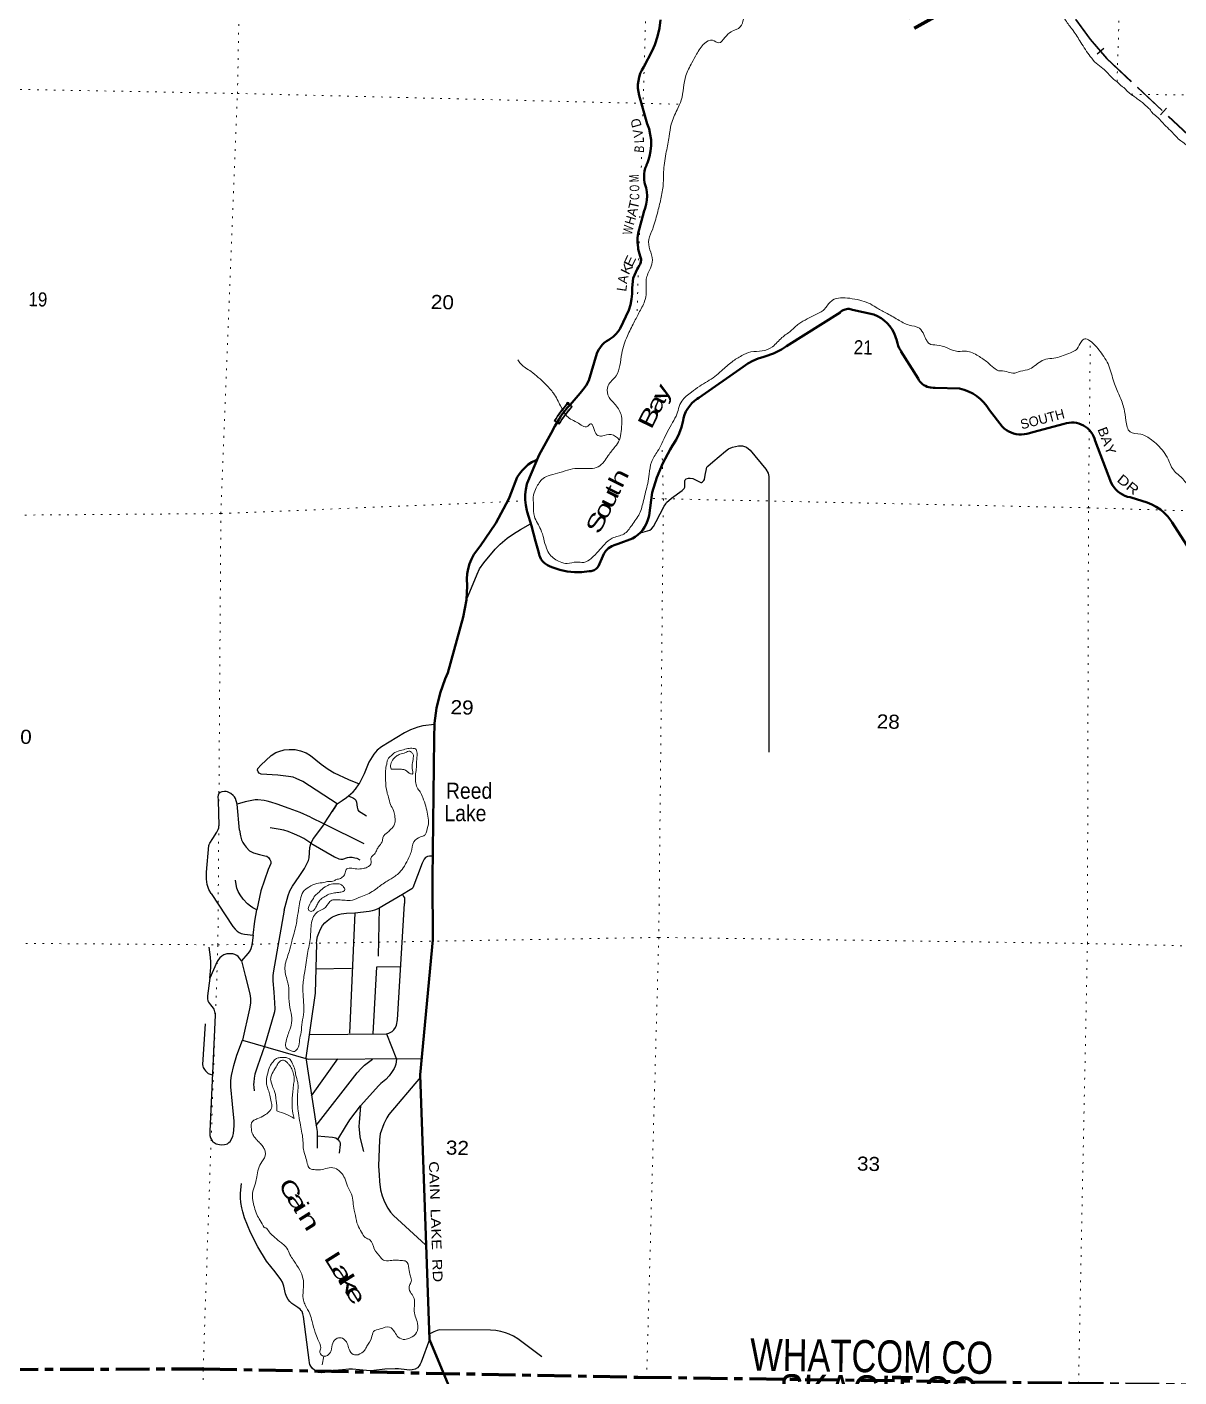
# Model space of a CAD drawing. Header units: feet. Extents: x -489137 to -242534, y 368785 to 558127.
# Drawn here: x -327768 to -313444, y 423281 to 440070 of the extents above; entities that cross this region are included whole.
import ezdxf

# ---------------------------------------------------------------- set-up
doc = ezdxf.new("R2010")
doc.units = ezdxf.units.FT
doc.header["$LTSCALE"] = 70
doc.header["$PDMODE"] = 32
doc.header["$PDSIZE"] = 35
for name, pattern in [('DOTTED', [1.5, 0.3, -1.2]), ('LONG_DASH_SHORT_DASH', [9.9, 6, -1.2, 1.5, -1.2]), ('LONG_DASHED', [7.5, 6, -1.5])]:
    doc.linetypes.add(name, pattern=pattern)
for name, color, linetype, lineweight in [('11', 7, 'LONG_DASH_SHORT_DASH', 60), ('26', 7, 'Continuous', 40), ('27', 7, 'Continuous', 13), ('29', 7, 'Continuous', 25), ('39', 7, 'Continuous', 13), ('61', 7, 'Continuous', 13), ('63', 7, 'Continuous', 25), ('7', 7, 'DOTTED', 13)]:
    doc.layers.add(name, color=color, linetype=linetype, lineweight=lineweight)
doc.layers.add('12', color=7, linetype='Continuous')
doc.layers.add('41', color=7, linetype='Continuous')

msp = doc.modelspace()

# ---------------------------------------------------------------- linework, layer by layer
at = {"layer": '11'}
msp.add_lwpolyline([(-335487.1, 423432.8), (-330898.52, 423365.06), (-330822.62, 423368.18), (-325577.79, 423383.94), (-320172.27, 423280.2), (-314802.39, 423205.7), (-309396.12, 423130.22), (-304987.53, 423193.72)], dxfattribs=at)
at = {"layer": '26'}
for points in [[(-321013.65, 435370.75), (-320890.43, 435516.34), (-320854.88, 435558.08), (-320815.95, 435613.68), (-320783.05, 435673.04), (-320680.9, 436011.7), (-320673.54, 436028.95), (-320657.18, 436060.07), (-320637.66, 436089.31), (-320615.19, 436116.35), (-320590.02, 436140.89), (-320562.42, 436162.67), (-320532.7, 436181.44), (-320517.79, 436191), (-320481.23, 436218.36), (-320447.74, 436249.39), (-320417.68, 436283.75), (-320391.37, 436321.06), (-320286.13, 436548.53), (-320285.34, 436550.64), (-320264.56, 436616.69), (-320250.81, 436684.55), (-320244.22, 436753.47), (-320242.24, 436826.64), (-320228.97, 436944.98), (-320181.22, 437057.81), (-320168.45, 437080.73), (-320150.69, 437107.81), (-320150.49, 437108.11), (-320144.45, 437119.47), (-320139.63, 437131.39), (-320136.09, 437143.76), (-320133.86, 437156.43), (-320132.96, 437169.26), (-320133.41, 437182.12), (-320135.2, 437194.86), (-320138.31, 437207.34), (-320142.71, 437219.43), (-320166.67, 437306.95), (-320170.56, 437329.52), (-320176.38, 437388.63), (-320175.99, 437448.01), (-320169.4, 437507.03), (-320099.74, 437765.77), (-320097.85, 437770.11), (-320080.22, 437817.94), (-320067.68, 437867.35), (-320060.37, 437917.8), (-320058.38, 437968.74), (-320061.72, 438019.61), (-320070.36, 438069.84), (-320084.21, 438118.9), (-320088.03, 438134.53), (-320093.98, 438170.39), (-320096.15, 438206.68), (-320094.51, 438242.99), (-320089.09, 438278.93), (-320079.94, 438314.11), (-320067.16, 438348.14), (-320063.41, 438355.64), (-320050.88, 438380.67), (-320042.53, 438405.64), (-320026.48, 438458.58), (-320013.38, 438526.8), (-320007.49, 438596.01), (-320008.87, 438665.46), (-320017.5, 438734.39), (-320033.28, 438802.04), (-320056.05, 438867.66), (-320148.54, 439191.39), (-320156.47, 439217.73), (-320166.09, 439263.13), (-320170.92, 439309.29), (-320170.89, 439355.7), (-320166.02, 439401.85), (-320156.34, 439447.24), (-320141.98, 439491.37), (-320123.08, 439533.76), (-320099.85, 439573.93), (-319993.35, 439773.08), (-319959.69, 439849.84), (-319926.29, 439950.75), (-319903.61, 440054.61), (-319891.92, 440160.26)], [(-321181.77, 435148.8), (-321194.2, 435125.96), (-321204.11, 435107.76), (-321225.57, 435068.33), (-321231.36, 435057.76), (-321400.84, 434748.03), (-321548, 434396), (-321552.03, 434384.68), (-321565.87, 434320.34), (-321572.91, 434254.89), (-321573.07, 434189.07), (-321566.35, 434123.6), (-321552.82, 434059.18), (-321547.13, 434039.08), (-321496.19, 433865.58), (-321445.55, 433676.72), (-321403.65, 433529.67), (-321400.71, 433511.04), (-321395.83, 433492.81), (-321389.08, 433475.19), (-321380.53, 433458.37), (-321370.26, 433442.54), (-321358.39, 433427.87), (-321345.06, 433414.52), (-321341.61, 433411.49), (-321319.48, 433392.93), (-321295.53, 433376.78), (-321270.02, 433363.22), (-321243.24, 433352.41), (-321227.76, 433347.58), (-321140.93, 433319.55), (-321051.65, 433300.75), (-320960.9, 433291.39), (-320869.66, 433291.56), (-320779.84, 433301.12), (-320766.41, 433301.28), (-320753.07, 433302.85), (-320739.97, 433305.81), (-320727.25, 433310.11), (-320715.05, 433315.73), (-320703.51, 433322.58), (-320692.74, 433330.61), (-320682.87, 433339.72), (-320674.01, 433349.81), (-320666.25, 433360.77), (-320662.75, 433366.65), (-320607.16, 433491.38), (-320595.98, 433516.46), (-320580.62, 433541.38), (-320570.01, 433555.74), (-320554.06, 433573.17), (-320536.38, 433588.84), (-320517.15, 433602.58), (-320496.6, 433614.22), (-320474.94, 433623.66), (-320466.13, 433626.44), (-320441.03, 433633.43), (-320416.13, 433642.8), (-320240.83, 433708.79), (-320204.65, 433730.54), (-320170.94, 433755.94), (-320140.08, 433784.73), (-320112.39, 433816.59), (-320088.18, 433851.17), (-320067.72, 433888.09), (-320051.23, 433926.94), (-320038.89, 433967.31), (-320032.82, 433996.11), (-319992.79, 434281.91), (-319937.79, 434467.48), (-319863.7, 434646.28), (-319771.32, 434816.35), (-319740.44, 434865.01), (-319695.35, 434937.75), (-319658.1, 435014.8), (-319629.12, 435095.32), (-319608.71, 435178.42), (-319603.81, 435206.79), (-319591.04, 435247.72), (-319574.06, 435287.09), (-319553.05, 435324.47), (-319528.26, 435359.45), (-319499.94, 435391.65), (-319468.42, 435420.71), (-319434.03, 435446.32), (-319414.98, 435458.26), (-318863.82, 435845.4), (-318804.68, 435886.03), (-318741.62, 435920.24), (-318675.33, 435947.68), (-318606.54, 435968.04), (-318591.9, 435971.38), (-318487.78, 436010.92), (-318388.36, 436061.12), (-318323.36, 436101.5), (-317658.63, 436519.91), (-317647.23, 436530.28), (-317634.81, 436539.4), (-317621.5, 436547.17), (-317607.46, 436553.51), (-317592.83, 436558.35)], [(-317592.83, 436558.35), (-317577.77, 436561.63), (-317562.45, 436563.32), (-317547.04, 436563.4), (-317531.71, 436561.87), (-317516.62, 436558.74), (-317501.94, 436554.06), (-317501.92, 436554.05), (-317236.44, 436494.35), (-317191.43, 436473.65), (-317148.83, 436448.35), (-317109.12, 436418.74), (-317072.71, 436385.14), (-317040.01, 436347.91), (-317011.39, 436307.48), (-316987.15, 436264.27), (-316967.55, 436218.77), (-316952.83, 436171.46), (-316951.82, 436167.44), (-316945.23, 436136.34), (-316935.43, 436106.09), (-316922.52, 436077.03), (-316906.64, 436049.48), (-316895.14, 436032.96)], [(-314688.34, 435138.77), (-314718.4, 435146.23), (-314749.08, 435150.51), (-314780.04, 435151.56), (-314810.93, 435149.36), (-314841.43, 435143.95), (-314871.19, 435135.38), (-315263.42, 435032.38), (-315302.58, 435020.61), (-315334.63, 435011.1), (-315367.51, 435004.99), (-315400.84, 435002.35), (-315434.26, 435003.2), (-315467.41, 435007.55), (-315499.92, 435015.34), (-315531.45, 435026.48), (-315561.63, 435040.86), (-315590.15, 435058.31), (-315616.69, 435078.65), (-315640.95, 435101.65), (-315801.39, 435305.99), (-315801.42, 435306.05), (-315833.72, 435355.19), (-315870.98, 435400.68), (-315912.78, 435442.03), (-315958.68, 435478.78), (-316008.17, 435510.53), (-316060.71, 435536.94), (-316115.72, 435557.71), (-316172.6, 435572.61), (-316475.08, 435582.66), (-316499.72, 435583.48), (-316525.08, 435585.03), (-316534.22, 435585.96), (-316555.78, 435590.46), (-316576.76, 435597.19), (-316596.92, 435606.07), (-316616.04, 435617.01), (-316633.91, 435629.9), (-316650.34, 435644.58), (-316665.14, 435660.89), (-316678.15, 435678.67), (-316689.24, 435697.7), (-316900.94, 436040.81)], [(-321181.77, 435148.8), (-321152.57, 435194.34), (-321125.37, 435237.51), (-321094.42, 435279.74), (-321046.59, 435338.86), (-321013.65, 435370.75)], [(-313312.6, 433573.97), (-313530.23, 433909.17), (-313546.07, 433933.04), (-313584.59, 433982.45), (-313628.06, 434027.56), (-313676.02, 434067.89), (-313727.92, 434102.97), (-313783.21, 434132.44), (-313841.27, 434155.97), (-314039.86, 434219.93), (-314050.76, 434221.66), (-314084.11, 434229.36), (-314116.49, 434240.51), (-314147.51, 434254.98), (-314176.86, 434272.61), (-314204.2, 434293.21), (-314229.24, 434316.56), (-314251.7, 434342.4), (-314271.34, 434370.44), (-314287.94, 434400.38), (-314486.39, 434922.95), (-314494.87, 434952.35), (-314506.51, 434981.05), (-314521.08, 435008.38), (-314538.43, 435034.04), (-314558.36, 435057.75), (-314580.66, 435079.24), (-314605.09, 435098.28), (-314631.37, 435114.66), (-314659.23, 435128.21), (-314688.34, 435138.77)], [(-322208.67, 422414.01), (-322763.72, 423748.27), (-322877.89, 427038.38), (-322723.59, 428719.13), (-322725.38, 429482.85), (-322705.03, 431223.79), (-322700.26, 431413.26), (-322675.71, 431601.18), (-322631.65, 431785.51), (-322568.57, 431964.23), (-322535.48, 432039.45), (-322346.53, 432730.37), (-322302.72, 432948.35), (-322294.96, 433121.3), (-322297.82, 433206.81), (-322293.47, 433270.15), (-322282.52, 433332.68), (-322265.09, 433393.72), (-322241.38, 433452.61), (-322211.65, 433508.69), (-322176.21, 433561.36), (-322135.46, 433610.04), (-322133.18, 433612.48), (-321939.24, 433898.99), (-321776.31, 434204.21), (-321766.74, 434224.82), (-321673.14, 434470.79), (-321644.82, 434515.19), (-321612.01, 434556.38), (-321575.07, 434593.92), (-321534.42, 434627.39), (-321490.48, 434656.43), (-321443.76, 434680.72), (-321430.64, 434686.46)]]:
    msp.add_lwpolyline(points, dxfattribs=at)
at = {"layer": '29'}
for p, q in [((-318544.44, 434420.53), (-318545.66, 431052.73)), ((-325392.38, 430454), (-325382.73, 430134.53)), ((-325127.15, 430083.17), (-325154.37, 430406.19)), ((-324072.71, 430159.07), (-323910.39, 430408.97)), ((-325512.28, 429839.58), (-325514.54, 429837.58)), ((-325480.1, 429294.7), (-325207.8, 428885.3)), ((-323100.72, 429281.15), (-323388.82, 429112.89)), ((-323161.02, 427722.83), (-323073.71, 429169.02)), ((-324569.13, 429086.22), (-324704.66, 428332.27)), ((-323689.84, 429054.36), (-323758.29, 427557.15)), ((-323388.82, 429112.89), (-323400.85, 428513.19)), ((-324177.21, 428356.88), (-323732.2, 428364.97)), ((-325551.9, 427672.32), (-325585.69, 427166.14)), ((-325429.61, 427782.65), (-325495.67, 426339.92)), ((-325157.65, 427283.87), (-325087.92, 427469.87)), ((-324260.36, 427542.66), (-323299.17, 427550.8)), ((-323299.17, 427550.8), (-323172.09, 427234.22)), ((-324814.07, 427393.9), (-324900.29, 427147.61)), ((-324229.7, 426779.93), (-323904.34, 427236.87)), ((-324173.57, 426407.75), (-323664.28, 427063.68)), ((-322876.95, 427011.34), (-323269.5, 426543.89)), ((-324160.2, 426279.82), (-323969, 426264.21)), ((-324259.75, 423491.74), (-324330.17, 424035.08))]:
    msp.add_line(p, q, dxfattribs=at)
for points in [[(-320137.73, 433780.75), (-320024.1, 433813.98), (-320004.47, 433829.25), (-319978.29, 433859.8), (-319945.57, 433918.73), (-319845.24, 434110.78), (-319825.61, 434139.15), (-319814.7, 434156.61), (-319753.63, 434211.17), (-319622.75, 434307.2), (-319598.76, 434329.02), (-319587.85, 434346.48), (-319587.85, 434425.05), (-319585.67, 434438.14), (-319570.4, 434451.23), (-319544.23, 434459.96), (-319520.24, 434459.96), (-319487.52, 434455.6), (-319471.16, 434449.05), (-319391.54, 434407.59), (-319381.73, 434407.59), (-319367.55, 434414.13), (-319352.28, 434429.41), (-319345.74, 434441.41), (-319334.83, 434494.88), (-319320.66, 434575.63), (-319315.21, 434595.27), (-319304.29, 434608.37), (-319238.86, 434660.74), (-319081.81, 434796.05), (-319046.91, 434822.25), (-318996.74, 434846.25), (-318920.4, 434861.53), (-318872.41, 434861.52), (-318820.06, 434844.07), (-318776.44, 434809.15), (-318580.13, 434573.45), (-318553.95, 434523.26), (-318545.23, 434481.79), (-318544.44, 434420.53)], [(-322302.72, 432948.35), (-322172.62, 433264.02), (-322139.9, 433333.86), (-322087.55, 433408.06), (-321947.95, 433578.28), (-321884.69, 433639.39), (-321797.44, 433711.41), (-321718.92, 433768.15), (-321633.85, 433820.53), (-321507.34, 433890.37)], [(-322700.71, 431395.38), (-322846.61, 431378.45), (-322909.86, 431363.17), (-323001.48, 431330.44), (-323073.46, 431291.15), (-323359.2, 431118.74), (-323413.73, 431075.1), (-323455.18, 431027.08), (-323476.99, 430994.35), (-323516.25, 430926.69), (-323575.14, 430780.47), (-323635.88, 430658.5)], [(-323910.39, 430408.97), (-324336.4, 430688.81), (-324419.28, 430723.73), (-324458.55, 430739), (-324517.44, 430749.92), (-324648.32, 430765.19), (-324857.72, 430778.29), (-324881.71, 430789.2), (-324892.62, 430806.66), (-324903.52, 430828.48), (-324896.98, 430848.12), (-324859.9, 430891.77), (-324731.2, 431011.8), (-324672.31, 431046.72), (-324637.41, 431062), (-324571.97, 431079.46), (-324508.72, 431086.01), (-324434.55, 431083.82), (-324369.12, 431068.55), (-324297.13, 431042.36), (-324244.78, 431009.62), (-324111.73, 430902.68), (-324024.48, 430839.39), (-323950.32, 430795.75), (-323771.45, 430710.63), (-323635.88, 430658.5)], [(-323769.27, 430509.85), (-323710.38, 430560.05), (-323682.02, 430590.6), (-323635.88, 430658.5)], [(-325154.37, 430406.19), (-325175.13, 430476.07), (-325188.22, 430497.9), (-325203.49, 430514.27), (-325235.12, 430538.27), (-325275.47, 430557.92), (-325290.74, 430562.28), (-325313.64, 430564.46), (-325344.18, 430559.01), (-325367.08, 430549.19), (-325382.35, 430536.09), (-325392.17, 430515.36), (-325393.26, 430497.9), (-325392.38, 430454)], [(-323910.39, 430408.97), (-323849.98, 430450.92), (-323795.45, 430488.03), (-323769.27, 430509.85)], [(-323769.27, 430509.85), (-323708.2, 430480.39), (-323695.11, 430470.57), (-323680.93, 430453.11), (-323671.12, 430431.28), (-323662.39, 430367.99), (-323652.57, 430333.08), (-323644.94, 430322.16), (-323614.4, 430300.34), (-323544.6, 430261.05)], [(-324244.75, 430243.16), (-324373.48, 430303.62), (-324508.72, 430351.63), (-324657.04, 430404.01), (-324735.57, 430430.2), (-324781.41, 430442.25), (-324820.64, 430449.84), (-324899.16, 430458.57), (-324929.73, 430458.61), (-324973.33, 430452.02), (-325054.03, 430434.56), (-325154.37, 430406.19)], [(-325480.1, 429294.7), (-325506.69, 429342.31), (-325527.4, 429407.77), (-325536.14, 429473.25), (-325536.13, 429558.36), (-325507.77, 429890.09), (-325503.41, 429904.28), (-325494.69, 429920.65), (-325455.42, 429977.39), (-325407.43, 430055.96), (-325391.08, 430090.88), (-325384.53, 430111.62), (-325382.73, 430134.53)], [(-324244.75, 430243.16), (-324072.71, 430159.07), (-323579.7, 429918.09)], [(-324072.71, 430159.07), (-324207.71, 429980.62), (-324238.24, 429921.69)], [(-325127.15, 430083.17), (-325115.14, 430011.22), (-325099.88, 429963.2), (-325085.69, 429929.37), (-325069.33, 429902.09), (-325043.16, 429869.35), (-324999.53, 429826.8), (-324976.63, 429811.52), (-324953.73, 429801.7), (-324877.38, 429777.69), (-324809.76, 429764.6), (-324787.95, 429758.05), (-324766.13, 429743.87), (-324748.69, 429718.76), (-324735.59, 429690.4), (-324735.6, 429668.57), (-324768.32, 429592.18), (-324862.11, 429328.1), (-324912.28, 429092.4)], [(-324238.24, 429921.69), (-324324.41, 429976.25), (-324376.76, 430004.62), (-324442.19, 430034.09), (-324521.81, 430063.55), (-324574.16, 430079.92), (-324643.96, 430094.1), (-324744.3, 430110.47)], [(-324569.13, 429086.22), (-324520.72, 429270.23), (-324500, 429325.88), (-324468.37, 429385.9), (-324383.3, 429503.75), (-324315.68, 429606.32), (-324278.6, 429680.53), (-324269.88, 429706.72), (-324261.15, 429737.27), (-324250.25, 429866.03), (-324244.79, 429893.32), (-324238.24, 429921.69)], [(-324238.24, 429921.69), (-323943.77, 429749.28), (-323889.24, 429725.27), (-323867.43, 429720.91), (-323841.25, 429723.09), (-323784.54, 429740.55), (-323758.37, 429744.92), (-323725.65, 429744.91), (-323690.75, 429738.37), (-323666.75, 429731.82), (-323629.67, 429712.18)], [(-322723.36, 429759.1), (-322762.63, 429756.91), (-322786.62, 429752.55), (-322811.71, 429740.55), (-322830.24, 429722), (-322854.24, 429669.62), (-322969.84, 429366.26), (-322981.85, 429352.07), (-323002.56, 429337.89), (-323100.72, 429281.15)], [(-324912.28, 429092.4), (-324960.28, 429114.24), (-324990.82, 429134.97), (-325027.9, 429165.52), (-325080.25, 429222.27), (-325118.43, 429275.74), (-325142.42, 429319.39), (-325157.69, 429361.95), (-325167.51, 429406.69), (-325174.05, 429461.25)], [(-323100.72, 429281.15), (-323085.46, 429257.14), (-323075.57, 429238.49), (-323072.37, 429223.31), (-323072.29, 429204.66), (-323073.71, 429169.02)], [(-324957, 428775.95), (-324936.28, 428948.36), (-324912.28, 429092.4)], [(-324169.46, 428673.37), (-324164.09, 428712.62), (-324155.37, 428758.45), (-324141.19, 428801), (-324120.47, 428851.2), (-324093.2, 428895.94), (-324063.76, 428929.77), (-324037.58, 428954.87), (-323996.14, 428986.51), (-323969.96, 429002.88), (-323928.52, 429022.52), (-323893.62, 429033.43), (-323861.99, 429041.07), (-323794.37, 429048.71), (-323689.84, 429054.36)], [(-323689.84, 429054.36), (-323511.9, 429074.9), (-323472.63, 429081.44), (-323441, 429091.27), (-323388.82, 429112.89)], [(-325207.8, 428885.3), (-325178.41, 428850.15), (-325153.32, 428827.24), (-325128.24, 428808.68), (-325103.15, 428797.77), (-325061.71, 428787.95), (-324957, 428775.95)], [(-325494.7, 428241.24), (-325483.8, 428374.37), (-325483.8, 428439.85), (-325487.07, 428504.23), (-325501.25, 428626.45)], [(-324957, 428775.95), (-324967.93, 428681.02), (-324975.56, 428635.19), (-324986.47, 428605.73), (-324995.19, 428587.17), (-325022.46, 428550.07), (-325102.08, 428456.23)], [(-324169.46, 428673.37), (-324186.01, 428055.61), (-324302.68, 427250.65), (-324173.57, 426407.75)], [(-325102.08, 428456.23), (-325124.97, 428491.13), (-325141.33, 428509.69), (-325160.96, 428522.78), (-325182.78, 428534.78), (-325210.04, 428543.51), (-325246.03, 428545.7), (-325283.12, 428542.42), (-325321.29, 428530.42), (-325346.37, 428516.23), (-325370.37, 428494.41), (-325388.91, 428471.49), (-325403.09, 428448.58), (-325494.7, 428241.24)], [(-325102.08, 428456.23), (-325055.11, 428273.47), (-324996.21, 428046.48), (-324989.67, 427989.74), (-324990.76, 427928.62), (-325000.58, 427860.97), (-325087.92, 427469.87)], [(-324704.66, 428332.27), (-324711.54, 428273.47), (-324709.36, 428210.17), (-324700.64, 428068.31), (-324689.73, 427935.17), (-324687.55, 427858.78), (-324691.91, 427821.68), (-324814.07, 427393.9)], [(-323465.43, 427549.39), (-323416.44, 428384.31), (-323125.36, 428385.2)], [(-325494.7, 428241.24), (-325524.14, 428021.92), (-325525.23, 427983.72), (-325520.87, 427958.63), (-325511.05, 427941.17), (-325484.88, 427909.52), (-325454.34, 427869.14), (-325445.61, 427853.87), (-325435.8, 427824.4), (-325432.53, 427804.76), (-325429.61, 427782.65)], [(-323299.17, 427550.8), (-323268.67, 427555.95), (-323251.22, 427564.68), (-323227.23, 427579.96), (-323208.69, 427598.51), (-323185.78, 427627.97), (-323173.79, 427655.25), (-323161.02, 427722.83)], [(-325087.92, 427469.87), (-324270.71, 427235.64), (-322859.35, 427240.36)], [(-325495.67, 426339.92), (-325493.57, 426286.26), (-325487.03, 426256.79), (-325475.03, 426234.97), (-325456.49, 426207.69), (-325439.04, 426195.68), (-325415.04, 426182.59), (-325394.32, 426176.04), (-325353.97, 426170.58), (-325311.43, 426171.67), (-325290.71, 426174.95), (-325274.35, 426182.59), (-325257.99, 426195.68), (-325243.8, 426210.96), (-325219.81, 426248.06), (-325207.81, 426277.53), (-325200.18, 426309.17), (-325192.54, 426406.3), (-325193.63, 426461.95), (-325213.26, 426675.84), (-325232.9, 426889.73), (-325232.9, 426968.3), (-325224.17, 427029.41), (-325195.81, 427156), (-325157.65, 427283.87)], [(-325585.69, 427166.14), (-325583.02, 427148.37), (-325575.93, 427129.81), (-325562.29, 427105.81), (-325549.2, 427088.35), (-325532.3, 427070.88), (-325514.3, 427057.24), (-325502.3, 427051.24), (-325489.22, 427045.79), (-325465.22, 427037.6)], [(-324900.29, 427147.61), (-324935.15, 427045.78), (-324944.96, 426996.68), (-324949.33, 426949.75), (-324950.42, 426920.29), (-324949.33, 426885.37), (-324941.69, 426840.63)], [(-323664.28, 427063.68), (-323613.32, 427117.28), (-323569.7, 427158.75), (-323473.72, 427235.13)], [(-323172.09, 427234.22), (-323182.51, 427172.93), (-323190.15, 427147.84), (-323204.33, 427116.18), (-323235.96, 427067.08), (-323264.31, 427026.7), (-323305.76, 426981.97), (-323367.92, 426930.68), (-323395.19, 426907.77), (-323622.05, 426654.6)], [(-323904.06, 426236.86), (-323809.64, 426392.7), (-323754.01, 426477.82), (-323622.05, 426654.6)], [(-323622.05, 426654.6), (-323639.49, 426446.17), (-323640.59, 426394.88), (-323638.4, 426359.97), (-323627.5, 426269.39), (-323617.68, 426215.92), (-323582.78, 426084.98)], [(-323269.5, 426543.89), (-323295.83, 426503.44), (-323332.92, 426429.22), (-323376.55, 426307), (-323385.28, 426232.79), (-323396.18, 425903.23), (-323389.64, 425796.28), (-323385.26, 425713.36), (-323372.18, 425608.59), (-323350.37, 425534.37), (-323322, 425457.99), (-323280.56, 425381.6), (-323247.84, 425331.4), (-323210.76, 425289.93), (-322813.75, 424923.26)], [(-324173.57, 426407.75), (-324161.91, 426332.68), (-324160.2, 426279.82)], [(-324160.2, 426279.82), (-324158.64, 426201.74), (-324160.82, 426126.44)], [(-323969, 426264.21), (-323947.06, 426261.76), (-323929.61, 426255.21), (-323904.06, 426236.86)], [(-323904.06, 426236.86), (-323882.71, 426209.38), (-323875.07, 426191.92), (-323872.89, 426173.37), (-323887.07, 426064.24)], [(-325085.68, 425335.8), (-325098.76, 425384.9), (-325109.67, 425451.47), (-325115.12, 425509.31), (-325115.12, 425569.33), (-325100.94, 425688.28)], [(-324330.17, 424035.08), (-324336.36, 424066.61), (-324348.36, 424093.9), (-324357.08, 424109.17), (-324371.26, 424124.45), (-324398.53, 424144.1), (-324474.88, 424196.48), (-324499.97, 424220.48), (-324521.78, 424243.4), (-324538.14, 424272.86), (-324553.41, 424316.52), (-324573.05, 424412.56), (-324591.59, 424459.48), (-324612.31, 424495.49), (-324684.3, 424587.16), (-324789.01, 424722.48), (-324898.08, 424899.28), (-324989.7, 425080.43), (-325061.69, 425261.59), (-325085.68, 425335.8)], [(-321366.78, 423531.07), (-321666.32, 423757.79), (-321717.59, 423789.44), (-321773.21, 423814.53), (-321819.01, 423832), (-321877.92, 423847.27), (-321938.99, 423858.19), (-322006.62, 423864.73), (-322639.22, 423866.92), (-322669.76, 423861.47), (-322711.21, 423845.09), (-322765.74, 423814.53)], [(-322761.46, 423745.67), (-322866.09, 423465.33), (-322880.27, 423439.13), (-322891.18, 423421.67), (-322914.08, 423395.49), (-322943.53, 423379.11), (-322977.34, 423369.3), (-323007.88, 423368.19), (-323047.15, 423369.3), (-323150.77, 423382.38), (-323188.94, 423384.57), (-323317.64, 423380.21), (-323457.26, 423362.73), (-323493.25, 423359.46), (-323545.48, 423363.02), (-323720.12, 423376.91), (-323767.02, 423378.03), (-323843.36, 423369.3), (-323950.26, 423363.82), (-323967.17, 423362.19), (-323989.52, 423358.38), (-324068.05, 423338.74), (-324095.33, 423335.44), (-324107.33, 423334.36), (-324128.05, 423335.44), (-324146.58, 423338.74), (-324162.41, 423344.72), (-324175.5, 423350.73), (-324194.57, 423364.93), (-324218.58, 423388.38), (-324238.2, 423417.31), (-324249.67, 423438.58), (-324255.65, 423458.78), (-324259.75, 423491.74)]]:
    msp.add_lwpolyline(points, dxfattribs=at)
msp.add_arc((-323658.51, 430167.97), 345.01, 140.08748, 155.22464, dxfattribs=at)
at = {"layer": '39'}
msp.add_line((-324076.38, 423539.31), (-324096.01, 423432.25), dxfattribs=at)
msp.add_arc((-324941.42, 425636.46), 993.71, 59.98073, 73.56758, dxfattribs=at)
for points in [[(-319987.99, 437556.68), (-319930.07, 437755.12), (-319886.89, 437931.74), (-319857.82, 438110.76), (-319850.93, 438292.4), (-319818.53, 438519.81), (-319783.12, 438708.76), (-319756.77, 438861.59), (-319685.23, 439039.46), (-319633.41, 439161.3), (-319574.64, 439466.8), (-319499.55, 439626.39), (-319442.09, 439731.91), (-319343.38, 439866.62), (-319245.2, 439906.39), (-319167.21, 439871.96), (-319090.51, 439940.6), (-319011.73, 440011.2), (-318898.8, 440072.79), (-318859.81, 440168.71), (-318848.64, 440283.57), (-318851.35, 440408.9), (-318861.54, 440481.9), (-318959.65, 440595.67), (-319084.9, 440603.1), (-319149.11, 440623.02), (-319286.94, 440689.38), (-319316.24, 440728.55), (-319351.28, 440780.01), (-319366.61, 440887.5), (-319391.76, 440930.61), (-319442.81, 440988.55), (-319473.27, 441060.09), (-319520.04, 441051.25), (-319543.79, 440995.33), (-319602.7, 440986.82), (-319628.79, 441070.35), (-319691.92, 441130.65), (-319752.54, 441209.06), (-319733.62, 441386.33), (-319736.82, 441493.5), (-319757.3, 441635.47), (-319706.97, 441852.3), (-319670.89, 441990.73), (-319649.72, 442101.27), (-319621.19, 442260.1), (-319622.42, 442365.19), (-319590.3, 442430.99), (-319495.91, 442555.72), (-319473.64, 442631.89), (-319558.92, 442771.57), (-319567.53, 442903.12), (-319612.33, 443043.74), (-319686.31, 443227.56), (-319751.43, 443364.68), (-319787.91, 443513.15), (-319877.86, 443705.49), (-319945.05, 443840.65), (-319988.79, 443944.87), (-320050.39, 443986.94), (-320157.22, 444001.95), (-320254.43, 443998.52), (-320333.79, 444057.23), (-320391.42, 444171.92), (-320430.47, 444300.26), (-320423.96, 444467.77), (-320376.39, 444581.64), (-320246.82, 444735.72), (-320142.53, 444852.09), (-320017.6, 444984.08), (-319898.57, 445122.28), (-319821.76, 445194.95), (-319736.91, 445265.39), (-319666.04, 445267.51), (-319610.62, 445221.57), (-319540.07, 445211.58), (-319493.81, 445277), (-319527.6, 445374.89), (-319586.58, 445439.11), (-319625.23, 445506.82), (-319544, 445593.52), (-319511.67, 445667.4), (-319517.22, 445762.5), (-319430.46, 445828.85), (-319333.24, 445983.8), (-319277.17, 446188.35), (-319302.29, 446308.23), (-319363.68, 446433.13), (-319410.48, 446499.04), (-319444.17, 446600.97), (-319443.48, 446701.96), (-319406.14, 446812.07), (-319299.88, 446926.37), (-319154.73, 447057.81), (-319065.7, 447208.94), (-319067.87, 447354.46), (-319046.75, 447462.99)], [(-316138.04, 443959.94), (-316161.92, 443748.45), (-316176.17, 443518.52), (-316188.1, 443375.4), (-316177.79, 443231.69), (-316111.19, 443074.32), (-316065.89, 442877.13), (-316043.66, 442725), (-316018.6, 442603.11), (-315990.33, 442525.57), (-315947.45, 442389.05), (-315892.72, 442242.11), (-315836.62, 442145.64), (-315771.51, 442008.52), (-315710.22, 441879.59), (-315648.76, 441756.71), (-315594.26, 441676.44), (-315536.69, 441559.73), (-315447.45, 441341.14), (-315388.67, 441194.09), (-315311.31, 441060.68), (-315243.63, 440943.7), (-315197.97, 440835.38), (-315149.43, 440759.32), (-315120.76, 440621.17), (-315079.47, 440500.85), (-314939.58, 440284.94), (-314892.78, 440219.02), (-314844.4, 440136.9), (-314758.36, 440025.48), (-314665.16, 439879.52), (-314546.48, 439702.57), (-314473.83, 439619.79), (-314392.61, 439554.96), (-314262.53, 439426.19), (-314242.23, 439407.47)], [(-314242.23, 439407.47), (-314209.11, 439385.47), (-314179.5, 439354.51), (-314144.51, 439327.59), (-314094.71, 439279.14), (-314063.75, 439250.88), (-314043.56, 439233.38), (-314000.5, 439206.46), (-313952, 439168.07), (-313897.87, 439131.3), (-313845.79, 439080.23), (-313807.22, 439049.56)], [(-313807.22, 439049.56), (-313767.64, 438993.94), (-313706.36, 438942.88), (-313624.65, 438855.04), (-313551.12, 438783.55), (-313498.01, 438728.4), (-313436.73, 438665.08), (-313381.58, 438626.27), (-313332.56, 438577.25), (-313298.42, 438531.25)], [(-315689.17, 435793.89), (-315744.86, 435829.74), (-315825.92, 435900.62), (-315941.13, 435980.51), (-316087.26, 436039.01), (-316192.56, 436035.8), (-316324.92, 436079.78), (-316453.45, 436115.58), (-316550.12, 436132.34), (-316581.44, 436171.57), (-316615.89, 436245.23), (-316672.47, 436323.53), (-316798.87, 436363.32), (-316940.69, 436431.8), (-317090.16, 436516.66), (-317211.76, 436584.59), (-317305.44, 436637.63), (-317413.75, 436672.89), (-317538.57, 436696.47), (-317753.69, 436671.98), (-317843.34, 436573.39), (-317870.43, 436543.82), (-317966.97, 436489.86), (-318065.43, 436439.99), (-318172.24, 436380.25), (-318269.7, 436291.97), (-318381.21, 436208.12), (-318499.59, 436094.14), (-318626.46, 436041), (-318766.34, 436030.64), (-318880.92, 435983.23), (-319000.3, 435907.67), (-319132.78, 435796.1), (-319215.65, 435723.59), (-319402.99, 435603.39), (-319506.14, 435529.41), (-319626.49, 435417.51), (-319698.24, 435231.56), (-319755.7, 435126.04), (-319817.47, 435010.53), (-319875.31, 434890.88), (-319926.48, 434793.27), (-320002.89, 434659.98), (-320031.16, 434511.24), (-320050.47, 434394.58), (-320102.71, 434181.84), (-320151.57, 434019.52), (-320248.58, 433872.64), (-320348.6, 433764.23), (-320491.59, 433713.55), (-320588.78, 433635.37), (-320661.82, 433552.49), (-320751.25, 433461.97), (-320845.66, 433412), (-320934.56, 433416.42), (-321050.35, 433399.35), (-321138.88, 433417.91), (-321265.95, 433508.22), (-321308.32, 433588.15), (-321380.95, 433822.45), (-321419.39, 433898.24), (-321459.57, 433984.18), (-321470.15, 434117.81), (-321468.55, 434253.12), (-321435.9, 434339.11), (-321351.89, 434454.02), (-321261.68, 434498.05), (-321141.47, 434529.14), (-321012.96, 434568.09), (-320897.28, 434581.13), (-320761.77, 434579.48), (-320668.11, 434601.19), (-320593.54, 434665.85), (-320540.94, 434741.19), (-320455.01, 434852.01), (-320402.2, 434935.43), (-320381.19, 435039.92), (-320371.93, 435158.87), (-320381.63, 435250.04), (-320464.99, 435385.64), (-320545.02, 435494.87), (-320541.94, 435609.95), (-320443.56, 435732.55), (-320395.56, 435862.57), (-320373.42, 436009.45), (-320343.99, 436125.83), (-320302.82, 436227.75), (-320221.5, 436393.24), (-320151.05, 436530.73), (-320082.29, 436680.4), (-320068.77, 436807.31), (-320067.44, 436932.53), (-320017.15, 437072.59), (-319990.24, 437170.86), (-320023.17, 437301.05), (-320035.94, 437428.67), (-319987.99, 437556.68)], [(-309633.31, 434967.48), (-309545.08, 434862.06), (-309424.98, 434662.84), (-309330.85, 434551.2), (-309231.43, 434485.89), (-309119.54, 434357.6), (-309098.58, 434233.8), (-309058.21, 434079.16), (-309086.12, 434019.31), (-309159.05, 433940.47), (-309226.8, 433903.92), (-309303.33, 433841.34), (-309275.28, 433755.72), (-309334.16, 433672.46), (-309354.2, 433604.32), (-309355.5, 433555.86), (-309362.3, 433453.01), (-309344.84, 433349.51), (-309362.18, 433230.78), (-309374.17, 433085.64), (-309377.43, 433039.26), (-309407.23, 432908.75), (-309447.7, 432833.07), (-309514.08, 432772.24), (-309586.41, 432715.61), (-309668.86, 432659.25), (-309728.17, 432559.84), (-309827.55, 432475.65), (-309804.04, 432446.73), (-309815.83, 432384.42), (-309883.47, 432351.9), (-310011.7, 432474.57), (-310036.92, 432590.41), (-310049.31, 432732.16), (-310127.17, 432922.16), (-310213.59, 433019.45), (-310317.88, 433129.34), (-310329.6, 433220.57), (-310303.98, 433270.39), (-310336.79, 433329.86), (-310458.28, 433401.84), (-310615.55, 433422.25), (-310719.15, 433406.87), (-310837.23, 433379.76), (-310933.41, 433414.69), (-311017.54, 433522.02), (-311116.47, 433605.5), (-311212.97, 433628.31), (-311306.09, 433626.79), (-311385.39, 433687.53), (-311435.18, 433717.16), (-311552.21, 433653.65), (-311628.64, 433595.11), (-311716.93, 433546.99), (-311792.19, 433607.61), (-311894.84, 433703.32), (-311984.47, 433756.25), (-312061.63, 433746.22), (-312163.15, 433732.8), (-312332.98, 433737.39), (-312439.22, 433774.61), (-312526.49, 433764.85), (-312647.61, 433699.43), (-312793.55, 433614.49), (-312871.4, 433578.21), (-312980.96, 433567.03), (-313065.57, 433656.19), (-313154.14, 433824.25), (-313222.98, 433973.59), (-313277.12, 434142.74), (-313339.81, 434370.71), (-313437.76, 434490.53), (-313501, 434546.79), (-313580, 434694.39), (-313710.76, 434873.69), (-313785.96, 434936.33), (-313919.64, 435006.62), (-314052.38, 435036.47), (-314103.29, 435175.22), (-314127.65, 435323.37), (-314184.03, 435484.49), (-314254.29, 435656.1), (-314315.71, 435855.75), (-314424.23, 436034.45), (-314552.13, 436169.22), (-314616.24, 436193.18), (-314657.59, 436159.95), (-314710.63, 436068.46), (-314768.32, 436029.61), (-314860.33, 435993.71), (-314952.23, 435961.85), (-315143.48, 435922.58), (-315300.06, 435817.72), (-315414.15, 435788.48), (-315509.88, 435764.8), (-315588.24, 435785.1), (-315689.17, 435793.89)], [(-321070.02, 435245.27), (-321135.41, 435359.32), (-321220.26, 435515.15), (-321326.36, 435633.18), (-321500.33, 435785.37), (-321629.26, 435881.79), (-321666.38, 435931.28)], [(-320403.75, 434937.62), (-320503.58, 435002.82), (-320623.46, 434983.84), (-320681.72, 434999.56), (-320763.06, 435135.1), (-320796.23, 435105.69), (-320928.48, 435153.71), (-321010.34, 435194.31), (-321070.02, 435245.27)], [(-323196.13, 430263.29), (-323210.58, 430328.33), (-323247.1, 430400.03), (-323274.94, 430493.71), (-323291.62, 430550.73), (-323309.8, 430702.75), (-323311.9, 430775.53), (-323308.15, 430840.08), (-323291.77, 430922.47), (-323282.61, 430962.63), (-323238.9, 431007.91), (-323195.36, 431047.14), (-323105.54, 431077.04), (-323032.15, 431097.28), (-322965.33, 431099.51), (-322939.15, 431094.76), (-322918.42, 431037.63), (-322923.2, 430934.73), (-322927.71, 430841.92), (-322937.91, 430763.4), (-322935.87, 430688.6), (-322915.69, 430611.28), (-322880.64, 430559.82), (-322846.2, 430486.16), (-322810.6, 430380.14), (-322786.91, 430282.53), (-322775.41, 430183.22), (-322791.94, 430094.78), (-322805.26, 430050.69), (-322824.32, 430018.88), (-322873.44, 429997.99), (-322956.05, 429935.57), (-322991.86, 429807.24), (-323019.93, 429741.33), (-323075.36, 429635.75), (-323138.18, 429556.64), (-323190.03, 429509.56), (-323290.83, 429447.63), (-323356.72, 429404.97), (-323476.42, 429317.29), (-323640.28, 429242.93), (-323750.48, 429207.52), (-323831.3, 429211.73), (-323914.14, 429215.99), (-323979.06, 429209.66), (-324058.32, 429120.89), (-324154.87, 429066.94), (-324229.36, 428929.55), (-324244.34, 428748.13), (-324280.08, 428547.07), (-324314.39, 428323.74), (-324337.13, 428154.65), (-324333.15, 428001), (-324327.8, 427823.07), (-324345.47, 427692.23), (-324360.91, 427569.41), (-324377.71, 427470.87), (-324398.39, 427378.5), (-324442.15, 427331.19), (-324500.46, 427344.89), (-324546.2, 427374.41), (-324550.65, 427435.14), (-324503.97, 427591.46), (-324474.33, 427715.92), (-324491.3, 427837.59), (-324511.45, 427991.68), (-324518.93, 428165.63), (-324537.47, 428228.76), (-324559.32, 428395.01), (-324508.11, 428569.39), (-324476.4, 428695.82), (-324447.25, 428802.1), (-324422.3, 428902.44), (-324407.85, 428988.93), (-324388.26, 429115.67), (-324369.28, 429220.22), (-324334.33, 429316.25), (-324263.96, 429374.95), (-324163.65, 429418.71), (-324078.3, 429432.56), (-324015.24, 429445), (-323950.33, 429451.32), (-323911.32, 429472.49), (-323893.07, 429474.02), (-323847.94, 429497.04), (-323816.47, 429538.62), (-323798.84, 429592.69), (-323749.83, 429609.54), (-323667.15, 429599.23), (-323590.1, 429605.23), (-323539.12, 429620.01), (-323488.98, 429679.26), (-323489.27, 429743.92), (-323458.13, 429773.38), (-323424.37, 429825), (-323400.89, 429870.83), (-323386.19, 429890.63)], [(-323032, 430803.56), (-323069.71, 430830.85), (-323099.87, 430837.72), (-323150.36, 430841.11), (-323200.96, 430840.46), (-323241.29, 430845.59), (-323246.76, 430867.96), (-323232.79, 430936.27), (-323213.84, 430964.04), (-323174.4, 431001.36), (-323131.23, 431026.46), (-323061.9, 431046.81), (-323008.84, 431063.56), (-322981.02, 431044.62), (-322963.64, 431013.85), (-322964.5, 430981.54), (-322976.78, 430901.06), (-322978.13, 430850.59), (-322980.02, 430779.93), (-323000.13, 430784.52), (-323027.7, 430802.16)], [(-323386.19, 429890.63), (-323363.2, 429918.3), (-323350.47, 429940.18), (-323343.11, 429988.46), (-323321.91, 430024.26), (-323288.86, 430049.63), (-323253.52, 430085.04), (-323207.68, 430134.3), (-323192.18, 430184.39), (-323196.13, 430263.29)], [(-324207.15, 429229.97), (-324196.34, 429255.95), (-324160.99, 429291.36), (-324113.3, 429334.51), (-324043.1, 429387.16), (-323985.84, 429409.86), (-323908.79, 429415.85), (-323864.52, 429406.58), (-323834.9, 429379.51), (-323815.71, 429340.61), (-323824.18, 429326.69), (-323879.25, 429310), (-323925.97, 429303.18), (-323995.09, 429290.91), (-324064.81, 429256.43), (-324116.33, 429221.46), (-324149.98, 429173.88), (-324175.59, 429124.07), (-324225.52, 429072.89), (-324263.67, 429084.02), (-324264.34, 429134.55), (-324207.08, 429230.57)], [(-323651.03, 423556.09), (-323570.61, 423612.51), (-323540.85, 423666.25), (-323483.44, 423769.75), (-323459.15, 423845.87), (-323375.28, 423879.96), (-323259.38, 423901.07), (-323196.31, 423838.76), (-323151.48, 423774.92), (-323069.24, 423748.45), (-323004, 423766.89), (-322923.31, 423833.4), (-322912.19, 423946.23), (-322940.03, 424039.92), (-322949.22, 424074.51), (-322950.01, 424195.75), (-322962.06, 424274.87), (-323000.87, 424336.53), (-323012.75, 424421.7), (-322991.29, 424467.59), (-322999.56, 424536.5), (-323021.28, 424632.04), (-323053.32, 424719.78), (-323113.76, 424729.5), (-323178.35, 424735.28), (-323251.36, 424729.18), (-323336.17, 424735.51), (-323371.64, 424770.82), (-323449.81, 424873.94), (-323505.47, 424986.56), (-323561.32, 425016.36), (-323608.11, 425082.27), (-323656.28, 425172.47), (-323683.52, 425288.36), (-323699.88, 425357.5), (-323713.51, 425452.82), (-323733.05, 425554.36), (-323780.89, 425656.67), (-323816.76, 425752.59), (-323865.41, 425824.62), (-323918.87, 425868.49), (-324011.55, 425883.12), (-324097.11, 425861.19), (-324180.12, 425859.39), (-324250.56, 425873.42), (-324283.25, 425936.93), (-324305.19, 426024.4), (-324322.09, 426073.34), (-324334.18, 426150.44), (-324337.81, 426241.45), (-324353.47, 426336.83), (-324372.95, 426440.39), (-324393.91, 426564.2), (-324403.23, 426669.5), (-324404.46, 426774.59), (-324397.71, 426875.42), (-324401.99, 426942.21), (-324427.54, 427045.93), (-324441.71, 427121.07), (-324476.1, 427196.75), (-324505.35, 427237.95), (-324547.43, 427253.23), (-324620.27, 427253.18), (-324667.1, 427242.32), (-324708.67, 427201.02), (-324748.65, 427143.51), (-324775.19, 427059.38), (-324791.77, 426968.91), (-324787.28, 426910.2), (-324768.63, 426851.11), (-324748.06, 426787.92), (-324730.12, 426702.59), (-324723.65, 426641.8), (-324759.76, 426578.13), (-324815.48, 426537.21), (-324897.55, 426494.98), (-324946.66, 426474.09), (-324965.24, 426460.45), (-324977.95, 426363.82), (-324970.89, 426325.24), (-324945.96, 426274.06), (-324916.6, 426236.9), (-324875.22, 426195.37), (-324836.03, 426147.85), (-324810.99, 426100.7), (-324804.15, 426054.05), (-324815.5, 426007.89), (-324847.18, 425958.24), (-324890, 425870.51), (-324910.9, 425770.06), (-324927.11, 425693.72), (-324958.12, 425593.55), (-324959.18, 425478.42), (-324941.24, 425393.08), (-324909.3, 425301.31), (-324870.76, 425229.55), (-324820.57, 425139.3)], [(-324660.31, 426589.58), (-324661.3, 426627.99), (-324664.05, 426676.56), (-324670.84, 426725.23), (-324677.46, 426779.95), (-324690.21, 426832.83), (-324716.78, 426898.19), (-324731.61, 426949.1), (-324738.72, 426985.66), (-324727.31, 427033.84), (-324686.73, 427113.55), (-324654.94, 427167.24), (-324619.44, 427208.71), (-324590.75, 427222.07), (-324564.58, 427217.32), (-324534.9, 427192.28), (-324511.23, 427169.42), (-324476.35, 427111.9), (-324453.77, 427048.66), (-324445.61, 426975.71), (-324455.64, 426903.25), (-324461.42, 426838.76), (-324469.7, 426756.15), (-324471.48, 426689.53), (-324471.19, 426624.87), (-324444.27, 426496.87)], [(-324820.57, 425139.3), (-324798.44, 425134.66), (-324757.28, 425085.06), (-324704.04, 425033.12), (-324628.94, 424966.44), (-324579.37, 424928.73), (-324526.45, 424864.67), (-324488.13, 424784.84), (-324447.29, 424723.13), (-324377.48, 424610.13), (-324344.95, 424540.56), (-324330.05, 424416.92), (-324330.82, 424237.13), (-324308.24, 424173.89), (-324250.4, 424067.27), (-324222.61, 423971.57), (-324183.78, 423835.16), (-324151.68, 423749.44), (-324116.08, 423643.42), (-324125.68, 423587.11), (-324076.38, 423539.31), (-324033.59, 423550.27), (-323987.54, 423607.62), (-323964.73, 423703.97), (-323910.54, 423763.12), (-323845.79, 423763.39), (-323786.81, 423699.16), (-323762.47, 423625.78), (-323711.58, 423561.77), (-323651.03, 423556.09)]]:
    msp.add_spline(points, degree=3, dxfattribs=at)
at = {"layer": '61'}
for p, q in [((-321044.38, 435398.19), (-320987.83, 435348.93)), ((-321043.63, 435386.92), (-320999.14, 435348.17)), ((-321150.63, 435132.25), (-321213.65, 435172.9)), ((-321153.04, 435143.33), (-321202.62, 435175.31))]:
    msp.add_line(p, q, dxfattribs=at)
for radius, start, end in [(1828.57, 138.65514, 147.5071), (1820.57, 138.91216, 147.24962), (1761.57, 138.91119, 147.25206), (1753.57, 138.65514, 147.50712)]:
    msp.add_arc((-319671.46, 434190.41), radius, start, end, dxfattribs=at)
msp.add_point((-321043.63, 435386.92), dxfattribs=at)
at = {"layer": '63'}
for p, q in [((-314462.21, 439736.38), (-314378.58, 439808.78)), ((-313674.46, 438979.44), (-313598.77, 439060.09))]:
    msp.add_line(p, q, dxfattribs=at)
at = {"layer": '63', "linetype": 'LONG_DASHED', "lineweight": 13}
msp.add_lwpolyline([(-314731.85, 440162.41), (-314549.87, 439914.8), (-314344.13, 439677.14), (-313138.46, 438545.69), (-312409.29, 437906.7), (-312272.9, 437815.83), (-311567.39, 437395.43), (-311458.47, 437325.21), (-311399.85, 437265.48), (-311361.65, 437213.18), (-311314.57, 437103.37), (-311295.39, 437041.51), (-311280.25, 436943.74), (-311223.75, 436464.73), (-311191.98, 436388.78), (-311140.82, 436320.52), (-311078.99, 436271.46), (-311022.64, 436236.13), (-310663.14, 436072.09), (-310235.05, 435901.12), (-310137.18, 435843.76), (-310057.02, 435763.63), (-309979.95, 435644.32), (-309736.36, 435248.63)], dxfattribs=at)
at = {"layer": '63', "linetype": 'LONG_DASHED'}
msp.add_lwpolyline([(-314728.38, 440164.62), (-314546.66, 439917.36), (-314341.17, 439679.98), (-313135.71, 438548.73), (-312406.79, 437909.96), (-312270.71, 437819.3), (-311565.23, 437398.92), (-311455.86, 437328.41), (-311396.71, 437268.14), (-311358.06, 437215.22), (-311310.72, 437104.79), (-311291.38, 437042.44), (-311276.19, 436944.29), (-311219.75, 436465.78), (-311188.39, 436390.83), (-311137.86, 436323.4), (-311076.62, 436274.81), (-311020.69, 436239.75), (-310661.53, 436075.86), (-310233.24, 435904.81), (-310134.65, 435847.03), (-310053.81, 435766.22), (-309976.48, 435646.51), (-309732.87, 435250.78)], dxfattribs=at)
at = {"layer": '7'}
for p, q in [((-319972.15, 443811.08), (-320112.71, 438918.38)), ((-320126.17, 438449.75), (-320131.45, 438265.87)), ((-320147.24, 437716.23), (-320182.73, 436481.08))]:
    msp.add_line(p, q, dxfattribs=at)
for points in [[(-314214.85, 439390.86), (-314045.83, 444568.04), (-313974.19, 449808.77), (-313881.63, 455075.19), (-313812.73, 460364.48), (-313744.81, 461706.8)], [(-325562.11, 415841.06), (-325531.17, 418101.63), (-325577.79, 423383.94), (-325394.02, 428655.98), (-325357.55, 434018.87), (-325150.77, 439243.82), (-325049.58, 444530.22), (-325037.4, 447385.7)], [(-335245.25, 439415.63), (-330267.16, 439339.75), (-325150.77, 439243.82), (-319673.23, 439109.85)], [(-314037.01, 439234.22), (-308835.11, 439158.21), (-304769.33, 439055.56)], [(-314692.77, 423200.87), (-314583.05, 428672.75), (-314569.38, 434090.81), (-314547.74, 436106.48)], [(-319871.46, 434807.94), (-319855.29, 434203.44), (-319912.44, 428748.17), (-320063.42, 423282.5)], [(-321559.62, 434176.79), (-325357.55, 434018.87), (-330439.1, 433980.52), (-335326.09, 434073.78)], [(-313289.67, 434052.16), (-314569.38, 434090.81), (-319855.29, 434203.44), (-320053.37, 434210.82)], [(-334285.12, 428781.24), (-330619.2, 428694.24), (-325394.02, 428655.98), (-319912.44, 428748.17), (-314583.05, 428672.75), (-311867.74, 428608.42)]]:
    msp.add_lwpolyline(points, dxfattribs=at)

# ---------------------------------------------------------------- texts
at = {"layer": '12'}
for s, width, p in [('WHATCOM CO', 0.8, (-318778.15, 423360.87)), ('SKAGIT CO', 0.85, (-318417.22, 422916.88))]:
    msp.add_text(s, height=400, rotation=359.205, dxfattribs=dict(at, width=width)).set_placement(p)
at = {"layer": '27'}
for s, rotation, width, p in [('D', 105.982, 0.95, (-320124.01, 438840.34)), ('V', 99.988, 0.95, (-320102.22, 438708.26)), ('L', 91.643, 0.8, (-320096.51, 438629.42)), ('B', 83.835, 0.8, (-320099.14, 438502.82)), ('M', 93.319, 0.7, (-320159, 438144.3)), ('O', 90.836, 0.65, (-320153.94, 438026.36)), ('T', 77.28, 1.1, (-320175.65, 437792.7)), ('C', 87.958, 0.7, (-320155.32, 437918.32)), ('H', 73.131, 0.9, (-320224.46, 437598.95)), ('W', 79.083, 0.75, (-320246.14, 437478.8)), ('E', 64.211, 1.25, (-320247.82, 437073.66)), ('K', 63.205, 1.2, (-320287.5, 436978.22)), ('L', 81.398, 0.95, (-320318.78, 436776.66)), ('A', 79.433, 0.95, (-320309.2, 436872.42)), ('BAY', 290.795, 1.1, (-314459.28, 435068.2)), ('DR', 320.795, 1.25, (-314225.76, 434425.65)), ('CAIN  LAKE  RD', 271.987, 1.25, (-322770.51, 425962.47))]:
    msp.add_text(s, height=120, rotation=rotation, dxfattribs=dict(at, width=width)).set_placement(p)
for s, rotation, p in [('A', 75.263, (-320198.66, 437702.84)), ('SOUTH', 14.525, (-315399.35, 435066.05))]:
    msp.add_text(s, height=120, rotation=rotation, dxfattribs=at).set_placement(p)
at = {"layer": '41'}
for s, height, rotation, width, p in [('M', 300, 299.08, 1.25, (-316909, 440364.95)), ('y', 200, 63.577, 1.45, (-319836.99, 435395.17)), ('B', 200, 63.577, 1.5, (-320006.16, 435054.72)), ('a', 200, 63.577, 1.45, (-319911.76, 435244.69)), ('h', 200, 63.577, 1.45, (-320369.85, 434322.77)), ('t', 200, 63.577, 1.3, (-320419.4, 434223.06)), ('u', 200, 63.577, 1.5, (-320496.97, 434066.94)), ('S', 200, 63.577, 1.45, (-320654.93, 433749.07)), ('o', 200, 63.577, 1.35, (-320564.74, 433930.57)), ('C', 200, 302.036, 1.4, (-324651.63, 425673.58)), ('a', 200, 302.036, 1.65, (-324552.47, 425515.12)), ('i', 200, 302.036, 1.35, (-324463.34, 425372.68)), ('n', 200, 302.036, 1.65, (-324405.95, 425280.96)), ('L', 200, 302.036, 1.6, (-324083.42, 424765.53)), ('a', 200, 302.036, 1.65, (-323997.63, 424628.42)), ('k', 200, 302.036, 1.75, (-323908.5, 424485.98)), ('e', 200, 302.036, 1.55, (-323824.38, 424351.55))]:
    msp.add_text(s, height=height, rotation=rotation, dxfattribs=dict(at, width=width)).set_placement(p)
at = {"layer": '41', "width": 0.9}
for s, p in [('Reed', (-322558.39, 430472.35)), ('Lake', (-322577.55, 430193.72))]:
    msp.add_text(s, height=200, dxfattribs=at).set_placement(p)
at = {"layer": '7'}
for s, width, p in [('19', 0.9, (-327751.99, 436599.47)), ('20', 1.1, (-322748.44, 436565.38)), ('21', 0.9, (-317489.97, 436001.85)), ('29', 1.1, (-322503.58, 431525.69)), ('28', 1.1, (-317204, 431348.85)), ('30', 1.1, (-327997.71, 431161.06)), ('32', 1.1, (-322561.58, 426048.31)), ('33', 1.1, (-317449.87, 425849.37))]:
    msp.add_text(s, height=175, rotation=358.451, dxfattribs=dict(at, width=width)).set_placement(p)

doc.saveas('drawing.dxf')
